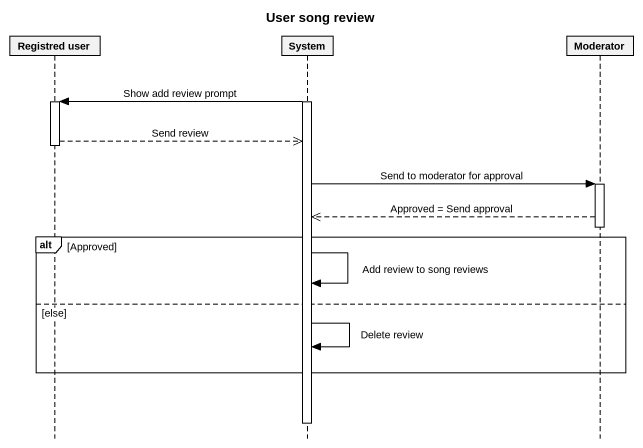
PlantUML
@startuml
title User song review
hide footbox
participant "Registred user" as Registred_user
participant System
participant Moderator

activate System
System -> Registred_user : Show add review prompt
activate Registred_user
Registred_user -->> System : Send review
deactivate Registred_user
System -> Moderator : Send to moderator for approval
activate Moderator
Moderator -->> System : Approved = Send approval
deactivate Moderator
alt Approved
  System -> System : Add review to song reviews
else else
  System -> System : Delete review
end
deactivate System
@enduml
